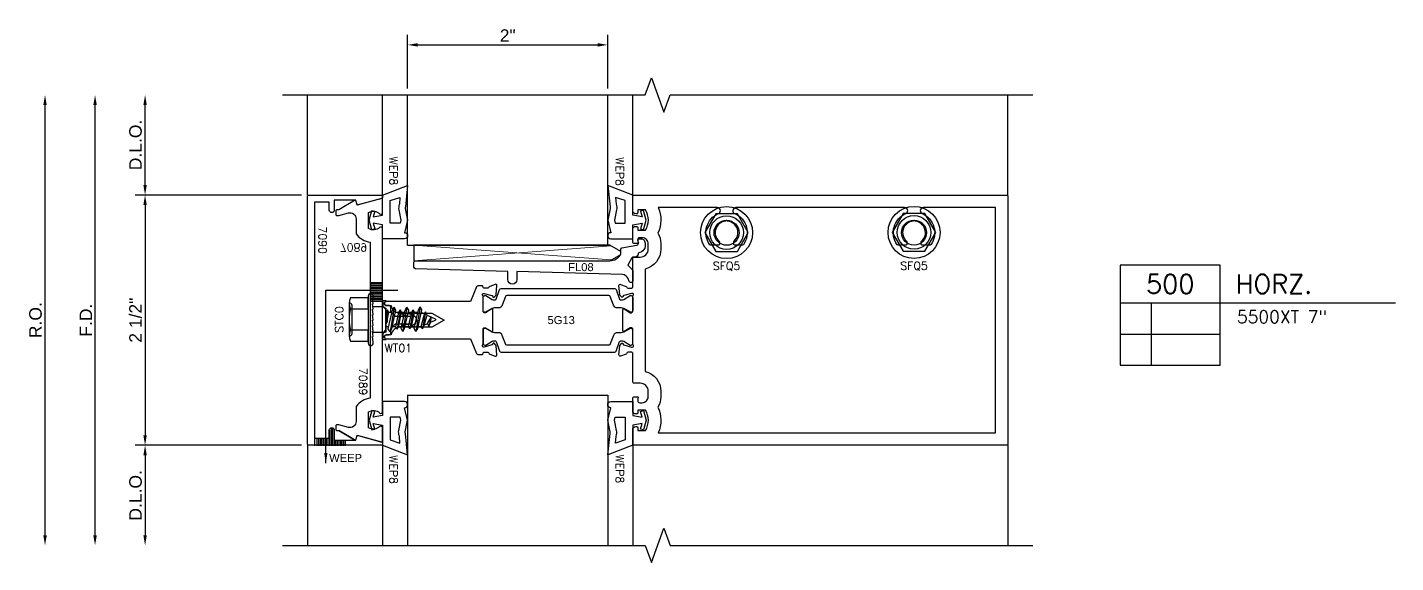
# Model space of a CAD drawing. Header units: inches. Extents: x -1 to 102, y -34 to 13.
# Drawn here: x 36.2 to 49.88, y -27.27 to -21.92 of the extents above; entities that cross this region are included whole.
import ezdxf
from ezdxf.enums import TextEntityAlignment as Align

# ---------------------------------------------------------------- set-up
doc = ezdxf.new("R2010")
doc.units = ezdxf.units.IN
doc.header["$LTSCALE"] = 0.5
doc.header["$MEASUREMENT"] = 0
doc.layers.add('Dimension', color=1, linetype='Continuous', lineweight=20)
for name, color, linetype in [('EFCO_0', 7, 'Continuous'), ('EFCO_Die', 7, 'Continuous'), ('EFCO_Die_Text', 6, 'Continuous'), ('EFCO_SD TEXT', 7, 'Continuous'), ('ZE-ANNO-DIMS', 1, 'Continuous'), ('ZE-ANNO-LINE-BRKL', 1, 'Continuous'), ('ZE-ANNO-SYMB', 3, 'Continuous'), ('ZE-ANNO-TEXT', 3, 'Continuous'), ('ZE-ANNO-TEXT-FSNR', 1, 'Continuous'), ('ZE-ANNO-TEXT-SYMB', 3, 'Continuous'), ('ZE-ANNO-TEXT-XTRU', 6, 'Continuous'), ('ZE-COND', 9, 'Continuous'), ('ZE-GLAZ-BLOK', 1, 'Continuous'), ('ZE-GLAZ-FSNR', 3, 'Continuous'), ('ZE-GLAZ-GLAS', 3, 'Continuous'), ('ZE-GLAZ-WSTP', 3, 'Continuous'), ('ZE-GLAZ-XTRU', 7, 'Continuous'), ('ZE-GLAZ-XTRU-MBND', 9, 'Continuous'), ('ZE-GLAZ-XTRU-THML', 7, 'Continuous')]:
    doc.layers.add(name, color=color, linetype=linetype)
doc.styles.add('EFCO', font='arial.ttf')
doc.styles.add('EFCO ARIEL', font='arial.ttf')
doc.styles.add('ROMANS', font='romans.shx')
doc.styles.add('simplex', font='simplex.shx')
doc.dimstyles.new('STD1', dxfattribs={"dimtxt": 0.125, "dimasz": 0.1, "dimexe": 0.1, "dimexo": 0.0625, "dimgap": 0.03, "dimtad": 1, "dimdec": 5, "dimzin": 4, "dimdsep": 46, "dimlunit": 4, "dimtxsty": 'EFCO', "dimcen": 0.09, "dimclrd": 1, "dimclre": 1, "dimclrt": 3, "dimazin": 0, "dimtfac": 1, "dimtdec": 5, "dimtmove": 0, "dimatfit": 3, "dimfxl": 1, "dimfrac": 2, "dimtolj": 1, "dimtzin": 0, "dimarcsym": 0})

# ---------------------------------------------------------------- blocks, each defined once
blk = doc.blocks.new('7089')
at = {"layer": 'EFCO_0', "color": 5, "linetype": 'Continuous', "ltscale": 0.5}
blk.add_lwpolyline([(-1.194, -0.281, -0.493145), (-1.188, -0.266), (-1.149, -0.256), (-1.215, -0.013, -0.493145), (-1.205, 0), (-1.077, 0, -0.652555), (-1.064, -0.03, 0.329088), (-1.075, -0.14), (-0.915, -0.14, 0.329088), (-0.926, -0.03, -0.652555), (-0.913, 0), (0.913, 0, -0.652555), (0.926, -0.03, 0.329088), (0.915, -0.14), (1.075, -0.14, 0.329088), (1.064, -0.03, -0.652555), (1.077, 0), (1.205, 0, -0.493145), (1.215, -0.013), (1.149, -0.256), (1.188, -0.266, -0.493145), (1.194, -0.281), (1.102, -0.439), (1.102, -0.459, -0.414214), (1.092, -0.469), (1.055, -0.469, -0.414214), (1.045, -0.459), (1.045, -0.439), (1.071, -0.343, 0.493145), (1.011, -0.265), (0.861, -0.265, -0.192798), (0.779, -0.125), (-0.779, -0.125, -0.192798), (-0.861, -0.265), (-1.011, -0.265, 0.493145), (-1.071, -0.343), (-1.045, -0.439), (-1.045, -0.459, -0.414214), (-1.055, -0.469), (-1.092, -0.469, -0.414214), (-1.102, -0.459), (-1.102, -0.439), (-1.194, -0.281), (-1.102, -0.439)], format="xyb", dxfattribs=at)
at = {"layer": 'EFCO_SD TEXT', "color": 1, "linetype": 'Continuous', "style": 'simplex'}
blk.add_text('7089', height=0.08, rotation=90, dxfattribs=at).set_placement((0.766, -0.428))
blk = doc.blocks.new('wep8')
at = {"layer": 'EFCO_Die', "color": 3}
for points in [[(-0.188, -0.135), (-0.048, -0.135), (-0.031, -0.04), (-0.089, -0.056), (-0.098, -0.026), (0, 0), (0.097, -0.026), (0.089, -0.056), (0.031, -0.04), (0.048, -0.135), (0.25, -0.135), (0.346, -0.385), (0.133, -0.362, 0.152568), (0.115, -0.36), (-0.001, -0.385), (-0.126, -0.354, -1), (-0.188, -0.354)], [(0.101, -0.297), (0, -0.318), (-0.032, -0.31), (-0.032, -0.209), (0.194, -0.209), (0.227, -0.307), (0.158, -0.302, 0.152568)]]:
    blk.add_lwpolyline(points, format="xyb", close=True, dxfattribs=at)
at = {"layer": 'EFCO_Die_Text', "style": 'simplex', "flags": 8}
blk.add_attdef('GSK#', text='', height=0.08, dxfattribs=at).set_placement((0.056, -0.499), align=Align.MIDDLE_CENTER)
blk = doc.blocks.new('7090')
at = {"layer": 'ZE-GLAZ-XTRU', "ltscale": 0.5}
blk.add_lwpolyline([(2.42, 0.07), (0.06, 0.07), (0.06, 0.217), (0.14, 0.217, 1), (0.14, 0.267), (0.04, 0.267), (0.04, 0.482), (0.08, 0.493, 0.414183), (0.087, 0.505), (0.023, 0.743, 0.339483), (0.013, 0.75), (0, 0.75, 0.414214), (-0.01, 0.74), (-0.01, 0.01, 0.414214), (0, 0), (2.48, 0, 0.414214), (2.49, 0.01), (2.49, 0.74, 0.414214), (2.48, 0.75), (2.467, 0.75, 0.339483), (2.457, 0.743), (2.393, 0.505, 0.414183), (2.4, 0.493), (2.44, 0.482), (2.44, 0.267), (2.34, 0.267, 1), (2.34, 0.217), (2.42, 0.217)], format="xyb", close=True, dxfattribs=at)
at = {"layer": 'ZE-ANNO-TEXT-XTRU', "ltscale": 0.5, "style": 'EFCO', "flags": 8}
blk.add_attdef('DIENO', text='', height=0.08, dxfattribs=at).set_placement((0.285, 0.15), align=Align.MIDDLE_CENTER)
blk = doc.blocks.new('STC0S')
at = {"layer": 'ZE-GLAZ-FSNR'}
for p, q in [((-0.168, 0.24), (-0.168, 0.24)), ((-0.162, 0.24), (0.162, 0.24)), ((0.168, 0.24), (0.168, 0.24)), ((-0.095, -0.143), (0.011, -0.125)), ((-0.071, -0.129), (-0.095, -0.143)), ((-0.071, -0.129), (-0.071, -0.125)), ((-0.053, -0.125), (-0.071, -0.129)), ((0.07, -0.125), (-0.071, -0.156)), ((0.072, -0.155), (0.072, -0.125)), ((-0.071, -0.156), (-0.095, -0.143)), ((-0.071, -0.186), (-0.071, -0.156)), ((-0.071, -0.256), (-0.071, -0.222)), ((0.072, -0.224), (0.072, -0.19)), ((0.072, -0.283), (0.072, -0.252)), ((-0.071, -0.315), (-0.071, -0.283)), ((-0.071, -0.383), (-0.071, -0.35)), ((0.072, -0.351), (0.072, -0.318)), ((0.072, -0.413), (0.072, -0.379)), ((-0.071, -0.445), (-0.071, -0.41)), ((-0.055, -0.511), (-0.069, -0.48)), ((0.042, -0.543), (0.057, -0.51)), ((0.07, -0.48), (0.072, -0.474)), ((0.072, -0.474), (0.072, -0.448))]:
    blk.add_line(p, q, dxfattribs=at)
for points in [[(-0.108, 0.227), (-0.108, 0.05), (-0.217, 0.05), (-0.217, 0.227, -0.23094), (-0.108, 0.227, -0.057544), (0, 0.24)], [(-0.168, 0.24, 0.414214), (-0.143, 0.215), (0.108, 0.215)], [(0, 0.24, -0.057544), (0.108, 0.227, -0.23094), (0.217, 0.227), (0.217, 0.05), (0.108, 0.05), (0.108, 0.227)], [(0.108, 0.215), (0.143, 0.215, 0.414214), (0.168, 0.24, 0.414214)]]:
    blk.add_lwpolyline(points, format="xyb", dxfattribs=at)
at = {"layer": 'ZE-GLAZ-FSNR', "flags": 128}
blk.add_lwpolyline([(-0.048, 0.009), (-0.048, 0), (-0.102, 0.009), (-0.102, 0), (-0.157, 0.009), (-0.157, 0), (-0.211, 0.009), (-0.211, 0), (-0.235, 0, -0.414214), (-0.26, 0.025), (-0.26, 0.025, -0.414214), (-0.235, 0.05), (0.235, 0.05, -0.414214), (0.26, 0.025), (0.26, 0.025, -0.414214), (0.235, 0), (0.225, 0), (0.171, 0.009), (0.171, 0), (0.116, 0.009), (0.116, 0), (0.061, 0.009), (0.061, 0), (0.007, 0.009), (0.007, 0)], format="xyb", close=True, dxfattribs=at)
for points in [[(0.125, 0.007), (0.125, -0.094, -0.414214), (0.094, -0.125), (-0.094, -0.125, -0.414214), (-0.125, -0.094), (-0.125, 0.004)], [(-0.043, -0.538), (-0.008, -0.62, 0.665055), (0.009, -0.619), (0.028, -0.575)]]:
    blk.add_lwpolyline(points, format="xyb", dxfattribs=at)
for points in [[(0.123, -0.168), (0.092, -0.185), (-0.092, -0.226), (-0.123, -0.209), (0.123, -0.168), (0.092, -0.15), (-0.092, -0.191), (-0.123, -0.209)], [(0.096, -0.239), (0.072, -0.253), (-0.071, -0.284), (-0.095, -0.271), (0.096, -0.239), (0.072, -0.225), (-0.071, -0.257), (-0.095, -0.271)], [(0.12, -0.427), (0.089, -0.445), (-0.096, -0.486), (-0.126, -0.468), (0.12, -0.427), (0.089, -0.41), (-0.096, -0.451), (-0.126, -0.468)], [(0.121, -0.296), (0.091, -0.314), (-0.094, -0.355), (-0.124, -0.337), (0.121, -0.296), (0.091, -0.279), (-0.094, -0.319), (-0.124, -0.337)], [(0.094, -0.367), (0.071, -0.381), (-0.073, -0.413), (-0.096, -0.399), (0.094, -0.367), (0.071, -0.354), (-0.073, -0.385), (-0.096, -0.399)], [(0.092, -0.493), (0.069, -0.479), (-0.054, -0.511), (-0.078, -0.524), (0.092, -0.493), (0.055, -0.51), (-0.042, -0.539), (-0.078, -0.524)], [(0.065, -0.556), (0.041, -0.543), (-0.025, -0.578), (0.065, -0.556), (0.027, -0.576), (-0.025, -0.578)]]:
    blk.add_lwpolyline(points, dxfattribs=at)
at = {"layer": 'ZE-ANNO-TEXT-FSNR', "style": 'EFCO', "flags": 8}
blk.add_attdef('FSTN#', text='', height=0.08, dxfattribs=at).set_placement((0, 0.34), align=Align.MIDDLE_CENTER)
blk = doc.blocks.new('*D207')
at = {"layer": 'Defpoints', "color": 0, "transparency": 16777216}
for p in [(0, 0.01), (-1.625, -2.49), (0, -2.49)]:
    blk.add_point(p, dxfattribs=at)
at = {"layer": 'ZE-ANNO-DIMS', "color": 1, "lineweight": -2, "transparency": 16777216}
for p, q in [((-0.062, 0.01), (-1.725, 0.01)), ((-1.625, -0.09), (-1.625, -2.39)), ((-0.062, -2.49), (-1.725, -2.49))]:
    blk.add_line(p, q, dxfattribs=at)
at = {"layer": 'ZE-ANNO-DIMS', "color": 1, "transparency": 16777216}
for points in [[(-1.642, -0.09), (-1.608, -0.09), (-1.625, 0.01)], [(-1.642, -2.39), (-1.608, -2.39), (-1.625, -2.49)]]:
    blk.add_solid(points, dxfattribs=at)
at = {"layer": 'ZE-ANNO-DIMS', "color": 3, "transparency": 16777216, "insert": (-1.72, -1.24), "char_height": 0.125, "attachment_point": 5, "rotation": 90, "style": 'EFCO'}
blk.add_mtext('\\A1;2 1/2"', dxfattribs=at)
blk = doc.blocks.new('*D208')
at = {"layer": 'Defpoints', "color": 0, "transparency": 16777216}
for p in [(-1.625, 1.01), (-0.25, 1.01), (0, 0.01)]:
    blk.add_point(p, dxfattribs=at)
at = {"layer": 'ZE-ANNO-DIMS', "color": 1, "lineweight": -2, "transparency": 16777216}
for p, q in [((-1.625, 0.11), (-1.625, 0.91)), ((-0.062, 0.01), (-1.725, 0.01))]:
    blk.add_line(p, q, dxfattribs=at)
at = {"layer": 'ZE-ANNO-DIMS', "color": 1, "transparency": 16777216}
for points in [[(-1.642, 0.91), (-1.608, 0.91), (-1.625, 1.01)], [(-1.642, 0.11), (-1.608, 0.11), (-1.625, 0.01)]]:
    blk.add_solid(points, dxfattribs=at)
at = {"layer": 'ZE-ANNO-DIMS', "color": 3, "transparency": 16777216, "insert": (-1.72, 0.51), "char_height": 0.125, "attachment_point": 5, "rotation": 90, "style": 'EFCO'}
blk.add_mtext('\\A1;D.L.O.', dxfattribs=at)
blk = doc.blocks.new('*D205')
at = {"layer": 'Defpoints', "color": 0, "transparency": 16777216}
for p in [(-2.125, 1.01), (-0.25, 1.01), (-0.25, -3.49)]:
    blk.add_point(p, dxfattribs=at)
at = {"layer": 'ZE-ANNO-DIMS', "color": 1, "lineweight": -2, "transparency": 16777216}
blk.add_line((-2.125, -3.39), (-2.125, 0.91), dxfattribs=at)
at = {"layer": 'ZE-ANNO-DIMS', "color": 1, "transparency": 16777216}
for points in [[(-2.142, 0.91), (-2.108, 0.91), (-2.125, 1.01)], [(-2.142, -3.39), (-2.108, -3.39), (-2.125, -3.49)]]:
    blk.add_solid(points, dxfattribs=at)
at = {"layer": 'ZE-ANNO-DIMS', "color": 3, "transparency": 16777216, "insert": (-2.217, -1.24), "char_height": 0.125, "attachment_point": 5, "rotation": 90, "style": 'EFCO'}
blk.add_mtext('\\A1;F.D.', dxfattribs=at)
blk = doc.blocks.new('*D206')
at = {"layer": 'Defpoints', "color": 0, "transparency": 16777216}
for p in [(-2.625, 1.01), (-0.25, 1.01), (-0.25, -3.49)]:
    blk.add_point(p, dxfattribs=at)
at = {"layer": 'ZE-ANNO-DIMS', "color": 1, "lineweight": -2, "transparency": 16777216}
blk.add_line((-2.625, -3.39), (-2.625, 0.91), dxfattribs=at)
at = {"layer": 'ZE-ANNO-DIMS', "color": 1, "transparency": 16777216}
for points in [[(-2.642, 0.91), (-2.608, 0.91), (-2.625, 1.01)], [(-2.642, -3.39), (-2.608, -3.39), (-2.625, -3.49)]]:
    blk.add_solid(points, dxfattribs=at)
at = {"layer": 'ZE-ANNO-DIMS', "color": 3, "transparency": 16777216, "insert": (-2.72, -1.24), "char_height": 0.125, "attachment_point": 5, "rotation": 90, "style": 'EFCO'}
blk.add_mtext('\\A1;R.O.', dxfattribs=at)
blk = doc.blocks.new('DETAIL_CALLOUT')
at = {"layer": 'ZE-ANNO-SYMB'}
for p, q in [((1, 0), (0, 0)), ((0, 0), (0, -1)), ((1, -1), (1, 0)), ((0, -0.375), (1, -0.375)), ((0.313, -1), (0.313, -0.375)), ((1, -0.375), (2.753, -0.375)), ((0, -0.688), (1, -0.688)), ((0, -1), (1, -1))]:
    blk.add_line(p, q, dxfattribs=at)
at = {"layer": 'ZE-ANNO-TEXT-SYMB', "style": 'ROMANS'}
for tag, height, p in [('DETAIL', 0.188, (0.5, -0.188)), ('SIM', 0.125, (-0.24, -0.531)), ('RNO', 0.125, (0.156, -0.531)), ('REF1', 0.125, (0.657, -0.531)), ('SIM2', 0.125, (-0.24, -0.844)), ('RN2', 0.125, (0.156, -0.844)), ('REF2', 0.125, (0.657, -0.844))]:
    blk.add_attdef(tag, text='', height=height, dxfattribs=at).set_placement(p, align=Align.MIDDLE_CENTER)
for tag, height, p in [('DESC', 0.188, (1.155, -0.188)), ('SERIES', 0.125, (1.167, -0.515))]:
    blk.add_attdef(tag, text='', height=height, dxfattribs=at).set_placement(p, align=Align.MIDDLE_LEFT)
for tag, p in [('CONFIG', (1.167, -0.772)), ('HDWR', (1.167, -0.965))]:
    blk.add_attdef(tag, p, '', height=0.125, dxfattribs=at)
blk = doc.blocks.new('*D209')
at = {"layer": 'Defpoints', "color": 0, "transparency": 16777216}
for p in [(3, 1.51), (1, 1.01), (3, 1.01)]:
    blk.add_point(p, dxfattribs=at)
at = {"layer": 'ZE-ANNO-DIMS', "color": 1, "lineweight": -2, "transparency": 16777216}
for p, q in [((1, 1.073), (1, 1.61)), ((1.1, 1.51), (2.9, 1.51)), ((3, 1.073), (3, 1.61))]:
    blk.add_line(p, q, dxfattribs=at)
at = {"layer": 'ZE-ANNO-DIMS', "color": 1, "transparency": 16777216}
for points in [[(1.1, 1.527), (1.1, 1.493), (1, 1.51)], [(2.9, 1.527), (2.9, 1.493), (3, 1.51)]]:
    blk.add_solid(points, dxfattribs=at)
at = {"layer": 'ZE-ANNO-DIMS', "color": 3, "transparency": 16777216, "insert": (2, 1.603), "char_height": 0.125, "attachment_point": 5, "style": 'EFCO'}
blk.add_mtext('\\A1;2"', dxfattribs=at)
blk = doc.blocks.new('WT01')
at = {"layer": 'ZE-GLAZ-WSTP'}
blk.add_lwpolyline([(0.253, -0.128), (0.179, -0.115), (0.204, -0.097), (0.243, -0.104, -0.163802), (0.311, -0.14, -0.397175), (0.311, -0.194, -0.163802), (0.243, -0.23), (0.204, -0.237), (0.179, -0.219), (0.253, -0.206, 0.920624), (0.253, -0.204), (0.107, -0.204), (0.061, -0.251), (0.061, -0.297, -0.414214), (0.046, -0.312), (0.015, -0.312, 0.414214), (0, -0.327), (0, -0.341, 0.414214), (0.015, -0.356), (0.015, -0.361), (-0.02, -0.361), (-0.018, -0.346), (-0.019, -0.343, -0.414214), (-0.019, -0.339), (-0.018, -0.336), (-0.019, -0.333, -0.414214), (-0.019, -0.329), (-0.018, -0.326), (-0.019, -0.323, -0.414214), (-0.019, -0.319), (-0.018, -0.316), (-0.019, -0.313, -0.414214), (-0.019, -0.309), (-0.018, -0.306), (-0.019, -0.305, -0.668179), (-0.017, -0.301), (-0.016, -0.301, -0.189108), (0.011, -0.287), (0.011, -0.201), (0.016, -0.195, 0.414214), (0.016, -0.139), (0.011, -0.133), (0.011, -0.047, -0.189108), (-0.016, -0.033), (-0.017, -0.033, -0.668179), (-0.019, -0.029), (-0.018, -0.028), (-0.019, -0.025, -0.414214), (-0.019, -0.021), (-0.018, -0.018), (-0.019, -0.015, -0.414214), (-0.019, -0.011), (-0.018, -0.008), (-0.019, -0.005, -0.414214), (-0.019, -0.001), (-0.018, 0.002), (-0.019, 0.005, -0.414214), (-0.019, 0.009), (-0.018, 0.012), (-0.02, 0.027), (0.015, 0.027), (0.015, 0.022, 0.414214), (0, 0.007), (0, -0.007, 0.414214), (0.015, -0.022), (0.046, -0.022, -0.414214), (0.061, -0.037), (0.061, -0.083), (0.107, -0.13), (0.253, -0.13, 0.920624)], format="xyb", close=True, dxfattribs=at)
at = {"layer": 'ZE-ANNO-TEXT-XTRU', "style": 'ROMANS', "flags": 8}
blk.add_attdef('DIENO', (0.078, -0.337), '', height=0.08, dxfattribs=at)
blk = doc.blocks.new('17r7')
at = {"layer": 'ZE-GLAZ-XTRU', "ltscale": 0.5}
blk.add_lwpolyline([(0.091, 0.922), (0.065, 0, -0.40597), (0.05, -0.015), (0, -0.015, -0.414214), (-0.015, 0), (-0.015, 1.943, 0.271188), (-0.079, 2.052), (-0.13, 2.052, -0.36397), (-0.145, 2.064), (-0.172, 2.214, 0.440011), (-0.196, 2.23), (-0.22, 2.223, -0.493145), (-0.233, 2.233), (-0.233, 2.26, -0.339454), (-0.21, 2.29), (-0.192, 2.295, -0.458578), (-0.092, 2.227), (-0.082, 2.227, -0.414214), (-0.051, 2.196), (-0.051, 2.176, 0.267949), (-0.044, 2.163), (0.028, 2.122), (0.074, 2.168, -0.198912), (0.084, 2.172), (0.188, 2.172, -0.414214), (0.203, 2.157), (0.203, 2.151, -0.307284), (0.194, 2.137), (0.164, 2.125, 0.299577), (0.124, 2.069), (0.094, 1.015), (0.174, 1.015, -1), (0.174, 0.922)], format="xyb", close=True, dxfattribs=at)
at = {"layer": 'ZE-ANNO-TEXT-XTRU', "style": 'EFCO ARIEL', "flags": 8}
blk.add_attdef('DIENO', text='', height=0.08, rotation=90, dxfattribs=at).set_placement((0.089, 1.654), align=Align.CENTER)
blk = doc.blocks.new('A$C22185FCD')
at = {"color": 5}
blk.add_lwpolyline([(2.067, 0.132), (1.958, 0.196), (-0.001, 0.196), (-0.001, 0.04), (1.958, 0.04), (2.067, 0.104)], close=True, dxfattribs=at)
at = {"layer": 'Dimension', "ltscale": 0.5}
for p, q in [((-0.001, 0.196), (1.97, 0.048)), ((-0.001, 0.04), (1.97, 0.189))]:
    blk.add_line(p, q, dxfattribs=at)
blk = doc.blocks.new('SFQ5HD')
at = {"layer": 'ZE-ANNO-TEXT'}
blk.add_lwpolyline([(-0.108, 0.188), (-0.217, 0), (-0.108, -0.188), (0.108, -0.188), (0.217, 0), (0.108, 0.188)], close=True, dxfattribs=at)
for centre, radius in [((0, 0), 0.26), ((0, 0), 0.168), ((0, -0.002), 0.125)]:
    blk.add_circle(centre, radius, dxfattribs=at)
at = {"layer": 'ZE-ANNO-TEXT-FSNR', "style": 'ROMANS', "flags": 8}
blk.add_attdef('FSTN#', text='', height=0.08, dxfattribs=at).set_placement((0, 0.36), align=Align.MIDDLE_CENTER)
blk = doc.blocks.new('*D210')
at = {"layer": 'Defpoints', "color": 0, "transparency": 16777216}
for p in [(0, -2.49), (-1.625, -3.49), (-0.25, -3.49)]:
    blk.add_point(p, dxfattribs=at)
at = {"layer": 'ZE-ANNO-DIMS', "color": 1, "lineweight": -2, "transparency": 16777216}
for p, q in [((-0.062, -2.49), (-1.725, -2.49)), ((-1.625, -2.59), (-1.625, -3.39))]:
    blk.add_line(p, q, dxfattribs=at)
at = {"layer": 'ZE-ANNO-DIMS', "color": 1, "transparency": 16777216}
for points in [[(-1.642, -2.59), (-1.608, -2.59), (-1.625, -2.49)], [(-1.642, -3.39), (-1.608, -3.39), (-1.625, -3.49)]]:
    blk.add_solid(points, dxfattribs=at)
at = {"layer": 'ZE-ANNO-DIMS', "color": 3, "transparency": 16777216, "insert": (-1.72, -2.99), "char_height": 0.125, "attachment_point": 5, "rotation": 90, "style": 'EFCO'}
blk.add_mtext('\\A1;D.L.O.', dxfattribs=at)
blk = doc.blocks.new('17R3')
at = {"layer": 'ZE-GLAZ-XTRU', "ltscale": 0.5}
blk.add_lwpolyline([(-0.187, 0.223), (-0.334, 0.164, 0.305773), (-0.343, 0.15), (-0.343, 0.11, 0.414214), (-0.331, 0.098, -0.414214), (-0.319, 0.086), (-0.319, 0.051, -0.364181), (-0.329, 0.039, 0.268149), (-0.338, 0.031), (-0.358, -0.024, 0.548619), (-0.346, -0.04), (-0.255, -0.032, 0.176327), (-0.248, -0.029), (-0.231, -0.012, 0.57735), (-0.235, 0.001), (-0.242, 0.003, -0.267949), (-0.247, 0.009), (-0.268, 0.086), (-0.268, 0.094, -0.6885), (-0.247, 0.102, 0.213422), (-0.238, 0.098), (-0.087, 0.098, -0.414214), (-0.075, 0.086), (-0.075, 0.074), (-0.114, 0.012, 0.589797), (-0.107, 0), (0.107, 0, 0.589797), (0.114, 0.012), (0.075, 0.074), (0.075, 0.086, -0.414214), (0.087, 0.098), (0.238, 0.098, 0.213422), (0.247, 0.102, -0.6885), (0.268, 0.094), (0.268, 0.086), (0.247, 0.009, -0.267949), (0.242, 0.003), (0.235, 0.001, 0.57735), (0.231, -0.012), (0.248, -0.029, 0.176327), (0.255, -0.032), (0.346, -0.04, 0.548619), (0.358, -0.024), (0.338, 0.031, 0.268149), (0.329, 0.039, -0.364181), (0.319, 0.051), (0.319, 0.086, -0.414214), (0.331, 0.098), (0.331, 0.098, 0.414214), (0.343, 0.11), (0.343, 0.15, 0.305773), (0.334, 0.164), (0.187, 0.223), (0.187, 1.067, 0.414214), (0.172, 1.082), (0.162, 1.082, 0.414214), (0.147, 1.067), (0.147, 1.018, 0.364432), (0.07, 0.926), (0.07, 0.609), (0, 0.488), (-0.07, 0.609), (-0.07, 0.926, 0.364432), (-0.147, 1.018), (-0.147, 1.067, 0.414214), (-0.162, 1.082), (-0.172, 1.082, 0.414214), (-0.187, 1.067), (-0.187, 0.223)], format="xyb", close=True, dxfattribs=at)
at = {"layer": 'ZE-ANNO-TEXT-XTRU', "style": 'ROMANS', "flags": 9}
blk.add_attdef('DIENO', text='', height=0.08, dxfattribs=at).set_placement((0.007, 0.182), align=Align.MIDDLE_CENTER)
blk = doc.blocks.new('17R9')
at = {"layer": 'ZE-GLAZ-XTRU'}
for points in [[(0.187, 0.04, 0.414214), (0.177, 0.05), (0.149, 0.05), (0.149, 0.127, -0.291431), (0.351, 0.127), (0.351, 0.05), (0.323, 0.05, 0.414214), (0.313, 0.04), (0.313, 0.031, 0.414214), (0.344, 0), (0.474, 0, 0.411693), (0.484, 0.01), (0.484, 0.05, 1), (0.468, 0.05), (0.446, 0.05, -0.414214), (0.426, 0.07), (0.426, 0.094, -0.414214), (0.488, 0.156), (0.539, 0.156, -0.414214), (0.62, 0.074), (0.62, 0.015, 0.414214), (0.635, 0), (0.919, 0), (0.919, 0, -0.414214), (0.931, -0.012), (0.931, -0.047, -0.364181), (0.921, -0.059, 0.268149), (0.912, -0.067), (0.892, -0.122, 0.548619), (0.904, -0.138), (0.995, -0.13, 0.176327), (1.002, -0.127), (1.019, -0.11, 0.57735), (1.015, -0.097), (1.008, -0.095, -0.267949), (1.003, -0.089), (0.982, -0.012), (0.982, -0.004, -0.6885), (1.003, 0.004, 0.213422), (1.012, 0), (1.163, 0, -0.414214), (1.175, -0.012), (1.175, -0.024), (1.136, -0.086, 0.589797), (1.143, -0.098), (1.357, -0.098, 0.589797), (1.364, -0.086), (1.325, -0.024), (1.325, -0.012, -0.414214), (1.337, 0), (1.488, 0, 0.213422), (1.497, 0.004, -0.6885), (1.518, -0.004), (1.518, -0.012), (1.497, -0.089, -0.267949), (1.492, -0.095), (1.485, -0.097, 0.57735), (1.481, -0.11), (1.498, -0.127, 0.176327), (1.505, -0.13), (1.596, -0.138, 0.548619), (1.608, -0.122), (1.588, -0.067, 0.268149), (1.579, -0.059, -0.364181), (1.569, -0.047), (1.569, -0.012, -0.414214), (1.581, 0), (1.581, 0), (1.865, 0, 0.414214), (1.88, 0.015), (1.88, 0.074, -0.414214), (1.961, 0.156), (2.012, 0.156, -0.414214), (2.074, 0.094), (2.074, 0.07, -0.414214), (2.054, 0.05), (2.032, 0.05, 1), (2.016, 0.05), (2.016, 0.01, 0.411693), (2.026, 0), (2.156, 0, 0.414214), (2.187, 0.031), (2.187, 0.04, 0.414214), (2.177, 0.05), (2.149, 0.05), (2.149, 0.127, -0.291431), (2.351, 0.127), (2.351, 0.05), (2.323, 0.05, 0.414214), (2.313, 0.04), (2.313, 0.031, 0.414214), (2.344, 0), (2.485, 0, 0.414214), (2.5, 0.015), (2.5, 3.735, 0.414214), (2.485, 3.75), (0.015, 3.75, 0.414214), (0, 3.735), (0, 0.015, 0.414214), (0.015, 0), (0.156, 0, 0.414214), (0.187, 0.031)], [(2.039, 0.863, 0.215302), (2.032, 0.866), (2.01, 0.866, 0.414214), (2, 0.856), (2, 0.778, 0.241394), (2.004, 0.77, 0.480101), (2.315, 0.857, -0.300336), (2.344, 0.876), (2.344, 0.876, -0.414214), (2.375, 0.845), (2.375, 0.255, 0.21511), (2.118, 0.252, 0.142992), (2.017, 0.281), (1.961, 0.281, 0.34357), (1.761, 0.125), (0.739, 0.125, 0.34357), (0.539, 0.281), (0.483, 0.281, 0.142992), (0.382, 0.252, 0.21511), (0.125, 0.255), (0.125, 3.625), (2.375, 3.625), (2.375, 2.906, -0.414214), (2.344, 2.874), (2.344, 2.874, -0.300336), (2.315, 2.893, 0.480101), (2.004, 2.98, 0.241394), (2, 2.972), (2, 2.894, 0.414214), (2.01, 2.884), (2.032, 2.884, 0.215302), (2.039, 2.887, -0.659186), (2.239, 2.822), (2.249, 2.812), (2.239, 2.802, -0.659186), (2.039, 2.737, 0.215302), (2.032, 2.74), (2.01, 2.74, 0.414214), (2, 2.73), (2, 2.652, 0.241394), (2.004, 2.644, 0.480101), (2.315, 2.731, -0.300336), (2.344, 2.749), (2.344, 2.749, -0.414214), (2.375, 2.718), (2.375, 1.032, -0.414214), (2.344, 1.001), (2.344, 1.001, -0.300336), (2.315, 1.019, 0.480101), (2.004, 1.106, 0.241394), (2, 1.098), (2, 1.02, 0.414214), (2.01, 1.01), (2.032, 1.01, 0.215302), (2.039, 1.013, -0.659186), (2.239, 0.948), (2.249, 0.938), (2.239, 0.928, -0.659186)]]:
    blk.add_lwpolyline(points, format="xyb", close=True, dxfattribs=at)
at = {"layer": 'ZE-ANNO-TEXT-XTRU', "style": 'ROMANS', "flags": 9}
blk.add_attdef('DIENO', text='', height=0.08, dxfattribs=at).set_placement((1.274, 0.068), align=Align.MIDDLE_CENTER)
blk = doc.blocks.new('5g13')
at = {"layer": 'ZE-GLAZ-XTRU-THML'}
for points in [[(0.932, -0.18, -0.315299), (0.942, -0.166), (1.038, -0.131, 0.194008), (1.045, -0.114), (1.045, -0.114, 0.131652), (1.039, -0.09), (1.002, -0.026), (1.002, -0.016, -0.414214), (1.018, 0), (1.152, 0, -0.414214), (1.168, -0.016), (1.168, -0.026), (1.131, -0.09, 0.131652), (1.124, -0.114), (1.124, -0.155, -0.315299), (1.098, -0.192), (1.013, -0.224, 0.315299), (1.002, -0.238), (1.002, -1.258, 0.315299), (1.013, -1.273), (1.098, -1.304, -0.315299), (1.124, -1.341), (1.124, -1.382, 0.131652), (1.131, -1.406), (1.168, -1.47), (1.168, -1.48, -0.414214), (1.152, -1.496), (1.018, -1.496, -0.414214), (1.002, -1.48), (1.002, -1.47), (1.039, -1.406, 0.131652), (1.045, -1.382), (1.045, -1.382, 0.194008), (1.038, -1.365), (0.942, -1.331, -0.315299), (0.932, -1.316), (0.932, -0.18)], [(1.566, -0.18, 0.315299), (1.556, -0.166), (1.46, -0.131, -0.194008), (1.452, -0.114), (1.452, -0.114, -0.131652), (1.458, -0.09), (1.495, -0.026), (1.495, -0.016, 0.414214), (1.479, 0), (1.346, 0, 0.414214), (1.33, -0.016), (1.33, -0.026), (1.367, -0.09, -0.131652), (1.373, -0.114), (1.373, -0.155, 0.315299), (1.399, -0.192), (1.485, -0.224, -0.315299), (1.495, -0.238), (1.495, -1.258, -0.315299), (1.485, -1.273), (1.399, -1.304, 0.315299), (1.373, -1.341), (1.373, -1.382, -0.131652), (1.367, -1.406), (1.33, -1.47), (1.33, -1.48, 0.414214), (1.346, -1.496), (1.479, -1.496, 0.414214), (1.495, -1.48), (1.495, -1.47), (1.458, -1.406, -0.131652), (1.452, -1.382), (1.452, -1.382, -0.194008), (1.46, -1.365), (1.556, -1.331, 0.315299), (1.566, -1.316), (1.566, -0.18)]]:
    blk.add_lwpolyline(points, format="xyb", dxfattribs=at)
at = {"layer": 'ZE-GLAZ-XTRU', "color": 7}
blk.add_blockref('17R9', (0, 0), dxfattribs=at)
at = {"layer": 'ZE-GLAZ-XTRU', "color": 7, "xscale": -1, "rotation": 180}
blk.add_blockref('17R3', (1.25, -1.398), dxfattribs=at)
at = {"layer": 'ZE-ANNO-TEXT-XTRU', "style": 'EFCO ARIEL', "flags": 8}
blk.add_attdef('DIENO', text='', height=0.08, rotation=90, dxfattribs=at).set_placement((1.251, -0.715), align=Align.MIDDLE_CENTER)
blk = doc.blocks.new('5625WEEP')
at = {"layer": 'ZE-ANNO-TEXT'}
for p, q in [((0, 0.187), (-0.125, 0.187)), ((0, 0.172), (-0.125, 0.172)), ((0, 0.156), (-0.125, 0.156)), ((0, 0.141), (-0.125, 0.141)), ((0, 0.125), (-0.125, 0.125)), ((0, 0.109), (-0.125, 0.109)), ((0, 0.094), (-0.125, 0.094)), ((0, 0.078), (-0.125, 0.078)), ((0, 0.062), (-0.125, 0.062)), ((0, 0.047), (-0.125, 0.047)), ((0, 0.031), (-0.125, 0.031)), ((0, 0.016), (-0.125, 0.016)), ((0, 0), (-0.125, 0)), ((-0.532, -1.286), (-0.532, -1.443)), ((-0.516, -1.269), (-0.516, -1.443)), ((-0.501, -1.269), (-0.501, -1.443)), ((-0.485, -1.282), (-0.485, -1.443)), ((-0.68, -1.373), (-0.68, -1.443)), ((-0.657, -1.373), (-0.657, -1.443)), ((-0.641, -1.373), (-0.641, -1.443)), ((-0.626, -1.373), (-0.626, -1.443)), ((-0.61, -1.373), (-0.61, -1.443)), ((-0.595, -1.373), (-0.595, -1.443)), ((-0.579, -1.373), (-0.579, -1.443)), ((-0.563, -1.373), (-0.563, -1.443)), ((-0.548, -1.373), (-0.548, -1.443)), ((-0.47, -1.393), (-0.47, -1.443)), ((-0.454, -1.393), (-0.454, -1.443)), ((-0.438, -1.393), (-0.438, -1.443)), ((-0.423, -1.393), (-0.423, -1.443)), ((-0.407, -1.393), (-0.407, -1.443)), ((-0.391, -1.393), (-0.391, -1.443)), ((-0.376, -1.393), (-0.376, -1.443))]:
    blk.add_line(p, q, dxfattribs=at)
at = {"layer": 'ZE-ANNO-TEXT', "style": 'EFCO'}
blk.add_text('WEEP', height=0.08, dxfattribs=at).set_placement((-0.535, -1.603))
at = {"layer": 'ZE-ANNO-TEXT'}
blk.add_leader([(-0.568, -1.615), (-0.568, 0.112), (0.151, 0.112)], dimstyle='STD1', override={"dimgap": 0.03, "dimtad": 0}, dxfattribs=at)
blk = doc.blocks.new('5525D500')
at = {"layer": 'ZE-ANNO-LINE-BRKL', "linetype": 'Continuous'}
for points in [[(-0.25, 1.01), (3.375, 1.01), (3.4375, 1.181717), (3.5625, 0.838283), (3.625, 1.01), (7.25, 1.01)], [(-0.25, -3.49), (3.375, -3.49), (3.4375, -3.661717), (3.5625, -3.318283), (3.625, -3.49), (7.25, -3.49)]]:
    blk.add_lwpolyline(points, dxfattribs=at)
at = {"layer": 'ZE-GLAZ-GLAS'}
for p, q in [((1, -0.49), (1, 1.01)), ((3, -0.49), (3, 1.01)), ((1, -0.49), (3, -0.49)), ((1, -1.99), (1, -3.49)), ((1, -1.99), (3, -1.99)), ((3, -1.99), (3, -3.49))]:
    blk.add_line(p, q, dxfattribs=at)
at = {"layer": 'ZE-GLAZ-XTRU-MBND'}
for p, q in [((0, 0.01), (0, 1.01)), ((0.75, 0.01), (0.75, 1.01)), ((3.25, 0.01), (3.25, 1.01)), ((7, 0.01), (7, 1.01)), ((0, -2.49), (0, -3.49)), ((0.75, -2.49), (0.75, -3.49)), ((3.25, -2.49), (3.25, -3.49)), ((7, -2.49), (7, -3.49))]:
    blk.add_line(p, q, dxfattribs=at)
at = {"layer": 'ZE-ANNO-SYMB'}
blk.add_blockref('DETAIL_CALLOUT', (8.1235, -0.690799), dxfattribs=at).add_auto_attribs({'DETAIL': '500', 'DESC': 'HORZ.', 'SERIES': '5500XT 7"'})
at = {"layer": 'ZE-ANNO-SYMB', "linetype": 'Continuous'}
blk.add_blockref('5625WEEP', (0.75, -1.053), dxfattribs=at)
at = {"layer": 'ZE-COND', "rotation": 270}
blk.add_blockref('17r7', (1.078, -0.661069), dxfattribs=at).add_auto_attribs({'DIENO': 'FL08'})
at = {"layer": 'ZE-GLAZ-BLOK'}
blk.add_blockref('A$C22185FCD', (1.063, -0.686278), dxfattribs=at)
at = {"layer": 'ZE-GLAZ-FSNR'}
ref = blk.add_blockref('SFQ5HD', (4.188, -0.365), dxfattribs=at)
ref.add_attrib('FSTN#', 'SFQ5', dxfattribs={"layer": 'ZE-ANNO-TEXT-FSNR', "height": 0.08, "style": 'ROMANS'}).set_placement((4.188, -0.698287), align=Align.MIDDLE_CENTER)
ref = blk.add_blockref('SFQ5HD', (6.062, -0.363378), dxfattribs=at)
ref.add_attrib('FSTN#', 'SFQ5', dxfattribs={"layer": 'ZE-ANNO-TEXT-FSNR', "height": 0.08, "style": 'ROMANS'}).set_placement((6.062, -0.696665), align=Align.MIDDLE_CENTER)
ref = blk.add_blockref('STC0S', (0.656, -1.233257), dxfattribs=dict(at, xscale=-1, rotation=90))
ref.add_attrib('FSTN#', 'STC0', dxfattribs={"layer": 'ZE-ANNO-TEXT-FSNR', "height": 0.08, "rotation": 90, "style": 'ROMANS'}).set_placement((0.316, -1.233257), align=Align.MIDDLE_CENTER)
at = {"layer": 'ZE-GLAZ-WSTP'}
ref = blk.add_blockref('wep8', (0.615, -0.24), dxfattribs=dict(at, rotation=90))
ref.add_attrib('GSK#', 'WEP8', dxfattribs={"layer": 'EFCO_Die_Text', "height": 0.08, "rotation": 270, "style": 'simplex', "flags": 8}).set_placement((0.860103, 0.251466), align=Align.MIDDLE_CENTER)
ref = blk.add_blockref('wep8', (3.385, -0.24), dxfattribs=dict(at, xscale=-1, rotation=270))
ref.add_attrib('GSK#', 'WEP8', dxfattribs={"layer": 'EFCO_Die_Text', "height": 0.08, "rotation": 270, "style": 'simplex', "flags": 8}).set_placement((3.12174, 0.245363), align=Align.MIDDLE_CENTER)
ref = blk.add_blockref('WT01', (0.77, -1.407), dxfattribs=dict(at, xscale=-1, rotation=180))
ref.add_attrib('DIENO', 'WT01', (0.769656, -1.557871), dxfattribs={"layer": 'ZE-ANNO-TEXT-XTRU', "height": 0.08, "style": 'ROMANS', "flags": 8})
ref = blk.add_blockref('wep8', (0.615, -2.24), dxfattribs=dict(at, xscale=-1, rotation=90))
ref.add_attrib('GSK#', 'WEP8', dxfattribs={"layer": 'EFCO_Die_Text', "height": 0.08, "rotation": 270, "style": 'simplex', "flags": 8}).set_placement((0.860103, -2.731466), align=Align.MIDDLE_CENTER)
ref = blk.add_blockref('wep8', (3.385, -2.24), dxfattribs=dict(at, rotation=270))
ref.add_attrib('GSK#', 'WEP8', dxfattribs={"layer": 'EFCO_Die_Text', "height": 0.08, "rotation": 270, "style": 'simplex', "flags": 8}).set_placement((3.12174, -2.725363), align=Align.MIDDLE_CENTER)
at = {"layer": 'ZE-GLAZ-XTRU'}
ref = blk.add_blockref('7090', (0, -2.48), dxfattribs=dict(at, xscale=-1, rotation=270))
ref.add_attrib('DIENO', '7090', dxfattribs={"layer": 'ZE-ANNO-TEXT-XTRU', "ltscale": 0.5, "height": 0.08, "rotation": 270, "style": 'ROMANS', "flags": 8}).set_placement((0.150124, -0.44115), align=Align.MIDDLE_CENTER)
ref = blk.add_blockref('5g13', (3.25, -2.49), dxfattribs=dict(at, xscale=-1, rotation=270))
ref.add_attrib('DIENO', '5G13', dxfattribs={"layer": 'ZE-ANNO-TEXT-XTRU', "height": 0.08, "style": 'EFCO ARIEL', "flags": 8}).set_placement((2.534876, -1.239061), align=Align.MIDDLE_CENTER)
ref = blk.add_blockref('7089', (0.75, -1.240075), dxfattribs=dict(at, xscale=-1, rotation=270))
ref.add_attrib('DIENO', '7089', dxfattribs={"layer": 'ZE-ANNO-TEXT-XTRU', "ltscale": 0.5, "height": 0.08, "rotation": 270, "style": 'ROMANS', "flags": 8}).set_placement((0.554004, -1.854035), align=Align.MIDDLE_CENTER)
at = {"layer": 'ZE-ANNO-DIMS'}
dim = blk.add_linear_dim(base=(3, 1.51), p1=(1, 1.01), p2=(3, 1.01), dimstyle='STD1', dxfattribs=at)
dim.commit()
dim.dimension.update_dxf_attribs({"geometry": '*D209', "text_midpoint": (2, 1.602756)})
for base, p1, p2, angle, text, override, picture, middle in [((-2.625, 1.01), (-0.25, -3.49), (-0.25, 1.01), 270, 'R.O.', {"dimse1": 1, "dimse2": 1}, '*D206', (-2.719674, -1.24)), ((-2.125, 1.01), (-0.25, -3.49), (-0.25, 1.01), 270, 'F.D.', {"dimse1": 1, "dimse2": 1}, '*D205', (-2.2175, -1.24)), ((-1.625, 1.01), (0, 0.01), (-0.25, 1.01), 270, 'D.L.O.', {"dimse2": 1}, '*D208', (-1.719674, 0.51)), ((-1.625, -3.49), (0, -2.49), (-0.25, -3.49), 90, 'D.L.O.', {"dimse2": 1}, '*D210', (-1.719674, -2.99))]:
    dim = blk.add_linear_dim(base=base, p1=p1, p2=p2, angle=angle, text=text, dimstyle='STD1', override=override, dxfattribs=at)
    dim.commit()
    dim.dimension.update_dxf_attribs({"geometry": picture, "text_midpoint": middle})
dim = blk.add_linear_dim(base=(-1.625, -2.49), p1=(0, 0.01), p2=(0, -2.49), angle=270, dimstyle='STD1', dxfattribs=at)
dim.commit()
dim.dimension.update_dxf_attribs({"geometry": '*D207', "text_midpoint": (-1.719632, -1.24)})

msp = doc.modelspace()

# ---------------------------------------------------------------- block references
at = {"layer": 'ZE-GLAZ-XTRU'}
msp.add_blockref('5525D500', (39.003616, -23.60887), dxfattribs=at)

doc.saveas('drawing.dxf')
